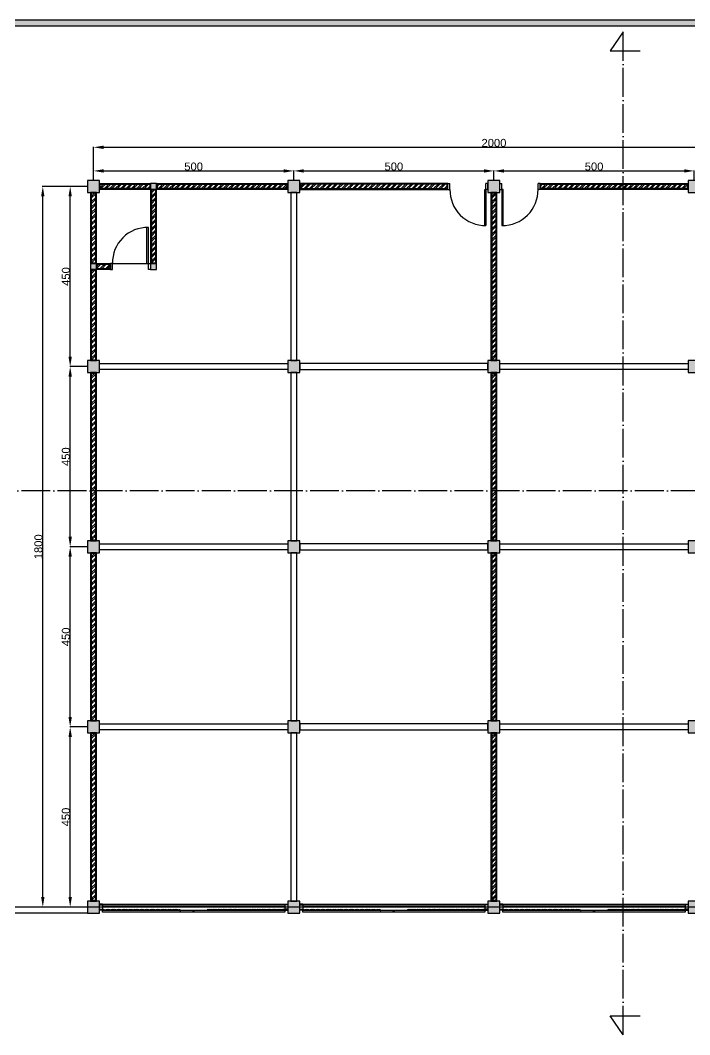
# Model space of a CAD drawing. Header units: centimetres. Extents: x 134057 to 145613, y 5028 to 39996.
# Drawn here: x 142387 to 144059, y 36708 to 39242 of the extents above; entities that cross this region are included whole.
import ezdxf

# ---------------------------------------------------------------- set-up
doc = ezdxf.new("R2010")
doc.units = ezdxf.units.CM
doc.header["$PDMODE"] = 2
doc.linetypes.add('ACAD_ISO04W100', pattern=[30, 24, -3, 0, -3])
for name, color, linetype in [('dinding', 151, 'Continuous'), ('kolom', 141, 'Continuous'), ('kuzen', 191, 'Continuous')]:
    doc.layers.add(name, color=color, linetype=linetype)
doc.layers.add('dinding dalam', color=101, linetype='Continuous', lineweight=25)
doc.layers.add('Pintu ruko', color=10, linetype='Continuous', lineweight=25)
doc.styles.get("Standard").update_dxf_attribs({"font": 'arial.ttf'})
doc.dimstyles.new('ISO-25', dxfattribs={"dimtxt": 2.5, "dimasz": 2.5, "dimexe": 1.25, "dimexo": 0.625, "dimtad": 1, "dimtxsty": 'Standard', "dimcen": 2.5, "dimadec": 0, "dimazin": 0, "dimtfac": 1, "dimtmove": 0, "dimatfit": 3, "dimfxl": 1, "dimarcsym": 0})

# ---------------------------------------------------------------- blocks, each defined once
blk = doc.blocks.new('*D3')
at = {"layer": 'Defpoints', "color": 0, "transparency": 16777216}
for p in [(143069.8, 38865.8), (142569.8, 38842), (143069.8, 38842)]:
    blk.add_point(p, dxfattribs=at)
at = {"layer": 'dinding', "color": 0, "lineweight": -2, "transparency": 16777216}
for p, q in [((142569.8, 38842.7), (142569.8, 38867)), ((142594.8, 38865.8), (143044.8, 38865.8)), ((143069.8, 38842.7), (143069.8, 38867))]:
    blk.add_line(p, q, dxfattribs=at)
at = {"layer": 'dinding', "color": 0, "transparency": 16777216}
for points in [[(142594.8, 38869.9), (142594.8, 38861.6), (142569.8, 38865.8)], [(143044.8, 38869.9), (143044.8, 38861.6), (143069.8, 38865.8)]]:
    blk.add_solid(points, dxfattribs=at)
at = {"layer": 'dinding', "color": 0, "transparency": 16777216, "insert": (142819.8, 38876.6), "char_height": 20, "attachment_point": 5}
blk.add_mtext('500', dxfattribs=at)
blk = doc.blocks.new('*D4')
at = {"layer": 'Defpoints', "color": 0, "transparency": 16777216}
for p in [(143569.8, 38865.8), (143069.8, 38842), (143569.8, 38842)]:
    blk.add_point(p, dxfattribs=at)
at = {"layer": 'dinding', "color": 0, "lineweight": -2, "transparency": 16777216}
for p, q in [((143069.8, 38842.7), (143069.8, 38867)), ((143094.8, 38865.8), (143544.8, 38865.8)), ((143569.8, 38842.7), (143569.8, 38867))]:
    blk.add_line(p, q, dxfattribs=at)
at = {"layer": 'dinding', "color": 0, "transparency": 16777216}
for points in [[(143094.8, 38869.9), (143094.8, 38861.6), (143069.8, 38865.8)], [(143544.8, 38869.9), (143544.8, 38861.6), (143569.8, 38865.8)]]:
    blk.add_solid(points, dxfattribs=at)
at = {"layer": 'dinding', "color": 0, "transparency": 16777216, "insert": (143319.8, 38876.6), "char_height": 20, "attachment_point": 5}
blk.add_mtext('500', dxfattribs=at)
blk = doc.blocks.new('*D5')
at = {"layer": 'Defpoints', "color": 0, "transparency": 16777216}
for p in [(144069.8, 38865.8), (143569.8, 38842), (144069.8, 38842)]:
    blk.add_point(p, dxfattribs=at)
at = {"layer": 'dinding', "color": 0, "lineweight": -2, "transparency": 16777216}
for p, q in [((143569.8, 38842.7), (143569.8, 38867)), ((143594.8, 38865.8), (144044.8, 38865.8)), ((144069.8, 38842.7), (144069.8, 38867))]:
    blk.add_line(p, q, dxfattribs=at)
at = {"layer": 'dinding', "color": 0, "transparency": 16777216}
for points in [[(143594.8, 38869.9), (143594.8, 38861.6), (143569.8, 38865.8)], [(144044.8, 38869.9), (144044.8, 38861.6), (144069.8, 38865.8)]]:
    blk.add_solid(points, dxfattribs=at)
at = {"layer": 'dinding', "color": 0, "transparency": 16777216, "insert": (143819.8, 38876.6), "char_height": 20, "attachment_point": 5}
blk.add_mtext('500', dxfattribs=at)
blk = doc.blocks.new('*D7')
at = {"layer": 'Defpoints', "color": 0, "transparency": 16777216}
for p in [(144569.8, 38924.8), (142569.8, 38842), (144569.8, 38842)]:
    blk.add_point(p, dxfattribs=at)
at = {"layer": 'dinding', "color": 0, "lineweight": -2, "transparency": 16777216}
for p, q in [((142569.8, 38842.7), (142569.8, 38926.1)), ((142594.8, 38924.8), (144544.8, 38924.8)), ((144569.8, 38842.7), (144569.8, 38926.1))]:
    blk.add_line(p, q, dxfattribs=at)
at = {"layer": 'dinding', "color": 0, "transparency": 16777216}
for points in [[(142594.8, 38929), (142594.8, 38920.6), (142569.8, 38924.8)], [(144544.8, 38929), (144544.8, 38920.6), (144569.8, 38924.8)]]:
    blk.add_solid(points, dxfattribs=at)
at = {"layer": 'dinding', "color": 0, "transparency": 16777216, "insert": (143569.8, 38935.6), "char_height": 20, "attachment_point": 5}
blk.add_mtext('2000', dxfattribs=at)
blk = doc.blocks.new('*D8')
at = {"layer": 'Defpoints', "color": 0, "transparency": 16777216}
for p in [(142511.6, 38827), (142554.8, 38827), (142554.8, 38377)]:
    blk.add_point(p, dxfattribs=at)
at = {"layer": 'dinding', "color": 0, "lineweight": -2, "transparency": 16777216}
for p, q in [((142554.2, 38827), (142510.4, 38827)), ((142511.6, 38402), (142511.6, 38802)), ((142554.2, 38377), (142510.4, 38377))]:
    blk.add_line(p, q, dxfattribs=at)
at = {"layer": 'dinding', "color": 0, "transparency": 16777216}
for points in [[(142507.4, 38802), (142515.8, 38802), (142511.6, 38827)], [(142507.4, 38402), (142515.8, 38402), (142511.6, 38377)]]:
    blk.add_solid(points, dxfattribs=at)
at = {"layer": 'dinding', "color": 0, "transparency": 16777216, "insert": (142500.8, 38602), "char_height": 20, "attachment_point": 5, "rotation": 90}
blk.add_mtext('450', dxfattribs=at)
blk = doc.blocks.new('*D9')
at = {"layer": 'Defpoints', "color": 0, "transparency": 16777216}
for p in [(142511.6, 38377), (142554.8, 38377), (142554.8, 37927)]:
    blk.add_point(p, dxfattribs=at)
at = {"layer": 'dinding', "color": 0, "lineweight": -2, "transparency": 16777216}
for p, q in [((142554.2, 38377), (142510.4, 38377)), ((142511.6, 37952), (142511.6, 38352)), ((142554.2, 37927), (142510.4, 37927))]:
    blk.add_line(p, q, dxfattribs=at)
at = {"layer": 'dinding', "color": 0, "transparency": 16777216}
for points in [[(142507.4, 38352), (142515.8, 38352), (142511.6, 38377)], [(142507.4, 37952), (142515.8, 37952), (142511.6, 37927)]]:
    blk.add_solid(points, dxfattribs=at)
at = {"layer": 'dinding', "color": 0, "transparency": 16777216, "insert": (142500.8, 38152), "char_height": 20, "attachment_point": 5, "rotation": 90}
blk.add_mtext('450', dxfattribs=at)
blk = doc.blocks.new('*D10')
at = {"layer": 'Defpoints', "color": 0, "transparency": 16777216}
for p in [(142511.6, 37927), (142554.8, 37927), (142554.8, 37477)]:
    blk.add_point(p, dxfattribs=at)
at = {"layer": 'dinding', "color": 0, "lineweight": -2, "transparency": 16777216}
for p, q in [((142554.2, 37927), (142510.4, 37927)), ((142511.6, 37502), (142511.6, 37902)), ((142554.2, 37477), (142510.4, 37477))]:
    blk.add_line(p, q, dxfattribs=at)
at = {"layer": 'dinding', "color": 0, "transparency": 16777216}
for points in [[(142507.4, 37902), (142515.8, 37902), (142511.6, 37927)], [(142507.4, 37502), (142515.8, 37502), (142511.6, 37477)]]:
    blk.add_solid(points, dxfattribs=at)
at = {"layer": 'dinding', "color": 0, "transparency": 16777216, "insert": (142500.8, 37702), "char_height": 20, "attachment_point": 5, "rotation": 90}
blk.add_mtext('450', dxfattribs=at)
blk = doc.blocks.new('*D11')
at = {"layer": 'Defpoints', "color": 0, "transparency": 16777216}
for p in [(142511.6, 37477), (142554.8, 37477), (142554.8, 37027)]:
    blk.add_point(p, dxfattribs=at)
at = {"layer": 'dinding', "color": 0, "lineweight": -2, "transparency": 16777216}
for p, q in [((142554.2, 37477), (142510.4, 37477)), ((142511.6, 37052), (142511.6, 37452)), ((142554.2, 37027), (142510.4, 37027))]:
    blk.add_line(p, q, dxfattribs=at)
at = {"layer": 'dinding', "color": 0, "transparency": 16777216}
for points in [[(142507.4, 37452), (142515.8, 37452), (142511.6, 37477)], [(142507.4, 37052), (142515.8, 37052), (142511.6, 37027)]]:
    blk.add_solid(points, dxfattribs=at)
at = {"layer": 'dinding', "color": 0, "transparency": 16777216, "insert": (142500.8, 37252), "char_height": 20, "attachment_point": 5, "rotation": 90}
blk.add_mtext('450', dxfattribs=at)
blk = doc.blocks.new('*D12')
at = {"layer": 'Defpoints', "color": 0, "transparency": 16777216}
for p in [(142443.2, 38827), (142554.8, 38827), (142554.8, 37027)]:
    blk.add_point(p, dxfattribs=at)
at = {"layer": 'dinding', "color": 0, "lineweight": -2, "transparency": 16777216}
for p, q in [((142554.2, 38827), (142442, 38827)), ((142443.2, 37052), (142443.2, 38802)), ((142554.2, 37027), (142442, 37027))]:
    blk.add_line(p, q, dxfattribs=at)
at = {"layer": 'dinding', "color": 0, "transparency": 16777216}
for points in [[(142439, 38802), (142447.4, 38802), (142443.2, 38827)], [(142439, 37052), (142447.4, 37052), (142443.2, 37027)]]:
    blk.add_solid(points, dxfattribs=at)
at = {"layer": 'dinding', "color": 0, "transparency": 16777216, "insert": (142432.4, 37927), "char_height": 20, "attachment_point": 5, "rotation": 90}
blk.add_mtext('1800', dxfattribs=at)

msp = doc.modelspace()

# ---------------------------------------------------------------- hatches: boundary and pattern name
at = {"layer": 'dinding', "true_color": 0x636466}
h = msp.add_hatch(dxfattribs=at)
h.set_pattern_fill('AR-CONC', color=251, scale=0.087)
h.paths.add_polyline_path([(145613.301, 39242.027), (139857.133, 39242.027), (139887.695, 39227.027), (145598.301, 39227.027), (145598.301, 37027.027), (144584.82, 37027.027), (144584.82, 37012.027), (145613.301, 37012.027)])
h = msp.add_hatch(color=251, dxfattribs=at)
h.dxf.hatch_style = 1
h.paths.add_polyline_path([(142584.82, 38842.027), (142554.82, 38842.027), (142554.82, 38812.027), (142584.82, 38812.027)])
h.paths.add_polyline_path([(142727.32, 38834.527), (142712.32, 38834.527), (142712.32, 38819.527), (142727.32, 38819.527)])
h.paths.add_polyline_path([(142577.32, 38634.527), (142562.32, 38634.527), (142562.32, 38619.527), (142577.32, 38619.527)])
h.paths.add_polyline_path([(142727.32, 38634.527), (142712.32, 38634.527), (142712.32, 38619.527), (142727.32, 38619.527)])
h.paths.add_polyline_path([(143084.82, 38842.027), (143054.82, 38842.027), (143054.82, 38812.027), (143084.82, 38812.027)])
h.paths.add_polyline_path([(143584.82, 38842.027), (143554.82, 38842.027), (143554.82, 38812.027), (143584.82, 38812.027)])
h.paths.add_polyline_path([(144084.82, 38842.027), (144054.82, 38842.027), (144054.82, 38812.027), (144084.82, 38812.027)])
h.paths.add_polyline_path([(144427.32, 38834.527), (144412.32, 38834.527), (144412.32, 38819.527), (144427.32, 38819.527)])
h.paths.add_polyline_path([(144584.82, 38842.027), (144554.82, 38842.027), (144554.82, 38812.027), (144584.82, 38812.027)])
h.paths.add_polyline_path([(144427.32, 38634.527), (144412.32, 38634.527), (144412.32, 38619.527), (144427.32, 38619.527)])
h.paths.add_polyline_path([(144577.32, 38634.527), (144562.32, 38634.527), (144562.32, 38619.527), (144577.32, 38619.527)])
h.paths.add_polyline_path([(144584.82, 38392.027), (144554.82, 38392.027), (144554.82, 38362.027), (144584.82, 38362.027)])
h.paths.add_polyline_path([(144084.82, 38392.027), (144054.82, 38392.027), (144054.82, 38362.027), (144084.82, 38362.027)])
h.paths.add_polyline_path([(143584.82, 38392.027), (143554.82, 38392.027), (143554.82, 38362.027), (143584.82, 38362.027)])
h.paths.add_polyline_path([(143084.82, 38392.027), (143054.82, 38392.027), (143054.82, 38362.027), (143084.82, 38362.027)])
h.paths.add_polyline_path([(142584.82, 38392.027), (142554.82, 38392.027), (142554.82, 38362.027), (142584.82, 38362.027)])
h.paths.add_polyline_path([(142584.82, 37942.027), (142554.82, 37942.027), (142554.82, 37912.027), (142584.82, 37912.027)])
h.paths.add_polyline_path([(143084.82, 37942.027), (143054.82, 37942.027), (143054.82, 37912.027), (143084.82, 37912.027)])
h.paths.add_polyline_path([(143584.82, 37942.027), (143554.82, 37942.027), (143554.82, 37912.027), (143584.82, 37912.027)])
h.paths.add_polyline_path([(144084.82, 37942.027), (144054.82, 37942.027), (144054.82, 37912.027), (144084.82, 37912.027)])
h.paths.add_polyline_path([(144584.82, 37942.027), (144554.82, 37942.027), (144554.82, 37912.027), (144584.82, 37912.027)])
h.paths.add_polyline_path([(144584.82, 37492.027), (144554.82, 37492.027), (144554.82, 37462.027), (144584.82, 37462.027)])
h.paths.add_polyline_path([(144084.82, 37492.027), (144054.82, 37492.027), (144054.82, 37462.027), (144084.82, 37462.027)])
h.paths.add_polyline_path([(143584.82, 37492.027), (143554.82, 37492.027), (143554.82, 37462.027), (143584.82, 37462.027)])
h.paths.add_polyline_path([(143084.82, 37492.027), (143054.82, 37492.027), (143054.82, 37462.027), (143084.82, 37462.027)])
h.paths.add_polyline_path([(142584.82, 37492.027), (142554.82, 37492.027), (142554.82, 37462.027), (142584.82, 37462.027)])
h.paths.add_polyline_path([(142584.82, 37027.027), (142554.82, 37027.027), (142554.82, 37012.027), (142584.82, 37012.027)])
h.paths.add_polyline_path([(142584.82, 37042.027), (142554.82, 37042.027), (142554.82, 37027.027), (142584.82, 37027.027)])
h.paths.add_polyline_path([(143084.82, 37027.027), (143054.82, 37027.027), (143054.82, 37012.027), (143084.82, 37012.027)])
h.paths.add_polyline_path([(143084.82, 37042.027), (143054.82, 37042.027), (143054.82, 37027.027), (143084.82, 37027.027)])
h.paths.add_polyline_path([(143584.82, 37027.027), (143554.82, 37027.027), (143554.82, 37012.027), (143584.82, 37012.027)])
h.paths.add_polyline_path([(143584.82, 37042.027), (143554.82, 37042.027), (143554.82, 37027.027), (143584.82, 37027.027)])
h.paths.add_polyline_path([(144084.82, 37027.027), (144054.82, 37027.027), (144054.82, 37012.027), (144084.82, 37012.027)])
h.paths.add_polyline_path([(144084.82, 37042.027), (144054.82, 37042.027), (144054.82, 37027.027), (144084.82, 37027.027)])
h.paths.add_polyline_path([(144584.82, 37027.027), (144554.82, 37027.027), (144554.82, 37012.027), (144584.82, 37012.027)])
h.paths.add_polyline_path([(144584.82, 37042.027), (144554.82, 37042.027), (144554.82, 37027.027), (144584.82, 37027.027)])
h = msp.add_hatch(dxfattribs=at)
h.set_pattern_fill('ANSI32', color=251)
h.paths.add_polyline_path([(142710.32, 38827.027), (142586.82, 38827.027), (142586.82, 38821.527), (142710.32, 38821.527)])
h.paths.add_polyline_path([(142710.32, 38832.527), (142586.82, 38832.527), (142586.82, 38827.027), (142710.32, 38827.027)])
h = msp.add_hatch(dxfattribs=at)
h.set_pattern_fill('ANSI32', color=251)
h.set_pattern_definition([(45, (150, 0), (-6.7351921, 6.7351921), []), (45, (154.49, 0), (-6.7351921, 6.7351921), [])])
h.paths.add_polyline_path([(142725.32, 38817.527), (142719.82, 38817.527), (142719.82, 38636.527), (142725.32, 38636.527)])
h.paths.add_polyline_path([(142719.82, 38817.527), (142714.32, 38817.527), (142714.32, 38636.527), (142719.82, 38636.527)])
h = msp.add_hatch(dxfattribs=at)
h.set_pattern_fill('ANSI32', color=251)
h.paths.add_polyline_path([(143052.82, 38832.527), (142729.32, 38832.527), (142729.32, 38821.527), (143052.82, 38821.527)])
h.paths.add_polyline_path([(143452.82, 38832.527), (143086.82, 38832.527), (143086.82, 38821.527), (143452.82, 38821.527)])
h.paths.add_polyline_path([(144052.82, 38832.527), (143686.82, 38832.527), (143686.82, 38821.527), (144052.82, 38821.527)])
h.paths.add_polyline_path([(144410.32, 38832.527), (144086.82, 38832.527), (144086.82, 38821.527), (144410.32, 38821.527)])
h = msp.add_hatch(dxfattribs=at)
h.set_pattern_fill('ANSI32', color=251)
h.paths.add_polyline_path([(142575.32, 38810.027), (142569.82, 38810.027), (142569.82, 38636.527), (142575.32, 38636.527)])
h.paths.add_polyline_path([(142569.82, 38810.027), (142564.32, 38810.027), (142564.32, 38636.527), (142569.82, 38636.527)])
h = msp.add_hatch(dxfattribs=at)
h.set_pattern_fill('ANSI32', color=251)
h.set_pattern_definition([(45, (1000, -7e-12), (-6.7351921, 6.7351921), []), (45, (1004.49, -7e-12), (-6.7351921, 6.7351921), [])])
h.paths.add_polyline_path([(143575.32, 38810.027), (143564.32, 38810.027), (143564.32, 38394.027), (143575.32, 38394.027)])
h = msp.add_hatch(dxfattribs=at)
h.set_pattern_fill('ANSI32', color=251)
h.paths.add_polyline_path([(142575.32, 38617.527), (142564.32, 38617.527), (142564.32, 38394.027), (142575.32, 38394.027)])
h = msp.add_hatch(dxfattribs=at)
h.set_pattern_fill('ANSI32', color=251)
h.paths.add_polyline_path([(142610.32, 38627.027), (142579.32, 38627.027), (142579.32, 38621.527), (142610.32, 38621.527)])
h.paths.add_polyline_path([(142610.32, 38632.527), (142579.32, 38632.527), (142579.32, 38627.027), (142610.32, 38627.027)])
h = msp.add_hatch(dxfattribs=at)
h.set_pattern_fill('ANSI32', color=251)
h.set_pattern_definition([(45, (0, -450), (-6.7351921, 6.7351921), []), (45, (4.49, -450), (-6.7351921, 6.7351921), [])])
h.paths.add_polyline_path([(142575.32, 38360.027), (142564.32, 38360.027), (142564.32, 37944.027), (142575.32, 37944.027)])
h = msp.add_hatch(dxfattribs=at)
h.set_pattern_fill('ANSI32', color=251)
h.set_pattern_definition([(45, (1000, -450), (-6.7351921, 6.7351921), []), (45, (1004.49, -450), (-6.7351921, 6.7351921), [])])
h.paths.add_polyline_path([(143575.32, 38360.027), (143564.32, 38360.027), (143564.32, 37944.027), (143575.32, 37944.027)])
h = msp.add_hatch(dxfattribs=at)
h.set_pattern_fill('ANSI32', color=251)
h.set_pattern_definition([(45, (0, -900), (-6.7351921, 6.7351921), []), (45, (4.49, -900), (-6.7351921, 6.7351921), [])])
h.paths.add_polyline_path([(142575.32, 37910.027), (142564.32, 37910.027), (142564.32, 37494.027), (142575.32, 37494.027)])
h = msp.add_hatch(dxfattribs=at)
h.set_pattern_fill('ANSI32', color=251)
h.set_pattern_definition([(45, (1000, -900), (-6.7351921, 6.7351921), []), (45, (1004.49, -900), (-6.7351921, 6.7351921), [])])
h.paths.add_polyline_path([(143575.32, 37910.027), (143564.32, 37910.027), (143564.32, 37494.027), (143575.32, 37494.027)])
h = msp.add_hatch(dxfattribs=at)
h.set_pattern_fill('ANSI32', color=251)
h.set_pattern_definition([(45, (0, -1350), (-6.7351921, 6.7351921), []), (45, (4.49, -1350), (-6.7351921, 6.7351921), [])])
h.paths.add_polyline_path([(142575.32, 37460.027), (142564.32, 37460.027), (142564.32, 37044.027), (142575.32, 37044.027)])
h = msp.add_hatch(dxfattribs=at)
h.set_pattern_fill('ANSI32', color=251)
h.set_pattern_definition([(45, (1000, -1350), (-6.7351921, 6.7351921), []), (45, (1004.49, -1350), (-6.7351921, 6.7351921), [])])
h.paths.add_polyline_path([(143575.32, 37460.027), (143564.32, 37460.027), (143564.32, 37044.027), (143575.32, 37044.027)])

# ---------------------------------------------------------------- linework, layer by layer
for p, q in [((145613.301, 39242.027), (139857.133, 39242.027)), ((145598.301, 39227.027), (139887.695, 39227.027)), ((145598.301, 37027.027), (141588.938, 37027.027)), ((142554.82, 37012.027), (141581.576, 37012.027))]:
    msp.add_line(p, q)
at = {"linetype": 'ACAD_ISO04W100', "ltscale": 3}
for p, q in [((143892.559, 36708.271), (143892.559, 39212.799)), ((144984.708, 38066.445), (142149.195, 38066.445))]:
    msp.add_line(p, q, dxfattribs=at)
at = {"layer": 'dinding'}
for p, q in [((142554.82, 37042.027), (142554.82, 37027.027)), ((143054.82, 37027.027), (142584.82, 37027.027)), ((143554.82, 37027.027), (143084.82, 37027.027)), ((144054.82, 37027.027), (143584.82, 37027.027))]:
    msp.add_line(p, q, dxfattribs=at)
at = {"layer": 'dinding', "ltscale": 2000}
for p, q in [((142592.32, 37034.527), (142584.82, 37034.527)), ((142592.32, 37019.527), (142584.82, 37019.527)), ((142592.32, 37034.527), (142592.32, 37019.527)), ((142592.32, 37034.527), (142592.32, 37019.527)), ((142592.32, 37034.527), (142592.32, 37019.527)), ((143047.32, 37034.527), (143047.32, 37019.527)), ((143047.32, 37034.527), (143047.32, 37019.527)), ((143047.32, 37034.527), (143054.82, 37034.527)), ((143047.32, 37019.527), (143054.82, 37019.527)), ((143092.32, 37034.527), (143084.82, 37034.527)), ((143092.32, 37019.527), (143084.82, 37019.527)), ((143092.32, 37034.527), (143092.32, 37019.527)), ((143092.32, 37034.527), (143092.32, 37019.527)), ((143092.32, 37034.527), (143092.32, 37019.527)), ((143547.32, 37034.527), (143547.32, 37019.527)), ((143547.32, 37034.527), (143547.32, 37019.527)), ((143547.32, 37034.527), (143554.82, 37034.527)), ((143547.32, 37019.527), (143554.82, 37019.527)), ((143592.32, 37034.527), (143584.82, 37034.527)), ((143592.32, 37019.527), (143584.82, 37019.527)), ((143592.32, 37034.527), (143592.32, 37019.527)), ((143592.32, 37034.527), (143592.32, 37019.527)), ((143592.32, 37034.527), (143592.32, 37019.527)), ((144047.32, 37034.527), (144047.32, 37019.527)), ((144047.32, 37034.527), (144047.32, 37019.527)), ((144047.32, 37034.527), (144054.82, 37034.527)), ((144047.32, 37019.527), (144054.82, 37019.527))]:
    msp.add_line(p, q, dxfattribs=at)
at = {"layer": 'dinding'}
for points in [[(143892.559, 39212.799), (143859.762, 39165.457), (143935.014, 39165.457)], [(143892.559, 36708.271), (143859.762, 36755.614), (143935.014, 36755.614)]]:
    msp.add_lwpolyline(points, dxfattribs=at)
for points in [[(142584.82, 38834.527), (142712.32, 38834.527), (142712.32, 38819.527), (142584.82, 38819.527)], [(142586.82, 38832.527), (142710.32, 38832.527), (142710.32, 38821.527), (142586.82, 38821.527)], [(142712.32, 38819.527), (142727.32, 38819.527), (142727.32, 38834.527), (142712.32, 38834.527)], [(142727.32, 38634.527), (142727.32, 38819.527), (142712.32, 38819.527), (142712.32, 38634.527)], [(142725.32, 38636.527), (142725.32, 38817.527), (142714.32, 38817.527), (142714.32, 38636.527)], [(142727.32, 38834.527), (143054.82, 38834.527), (143054.82, 38819.527), (142727.32, 38819.527)], [(142729.32, 38832.527), (143052.82, 38832.527), (143052.82, 38821.527), (142729.32, 38821.527)], [(143454.82, 38834.527), (143084.82, 38834.527), (143084.82, 38819.527), (143454.82, 38819.527)], [(143452.82, 38832.527), (143086.82, 38832.527), (143086.82, 38821.527), (143452.82, 38821.527)], [(143684.82, 38834.527), (144054.82, 38834.527), (144054.82, 38819.527), (143684.82, 38819.527)], [(143686.82, 38832.527), (144052.82, 38832.527), (144052.82, 38821.527), (143686.82, 38821.527)], [(142577.32, 38634.527), (142577.32, 38812.027), (142562.32, 38812.027), (142562.32, 38634.527)], [(142575.32, 38636.527), (142575.32, 38810.027), (142564.32, 38810.027), (142564.32, 38636.527)], [(143077.32, 38392.027), (143077.32, 38812.027), (143062.32, 38812.027), (143062.32, 38392.027)], [(143577.32, 38392.027), (143577.32, 38812.027), (143562.32, 38812.027), (143562.32, 38392.027)], [(143575.32, 38394.027), (143575.32, 38810.027), (143564.32, 38810.027), (143564.32, 38394.027)], [(142562.32, 38619.527), (142577.32, 38619.527), (142577.32, 38634.527), (142562.32, 38634.527)], [(142577.32, 38392.027), (142577.32, 38619.527), (142562.32, 38619.527), (142562.32, 38392.027)], [(142575.32, 38394.027), (142575.32, 38617.527), (142564.32, 38617.527), (142564.32, 38394.027)], [(142577.32, 38634.527), (142612.32, 38634.527), (142612.32, 38619.527), (142577.32, 38619.527)], [(142579.32, 38632.527), (142610.32, 38632.527), (142610.32, 38621.527), (142579.32, 38621.527)], [(142712.32, 38619.527), (142727.32, 38619.527), (142727.32, 38634.527), (142712.32, 38634.527)], [(142577.32, 37942.027), (142577.32, 38362.027), (142562.32, 38362.027), (142562.32, 37942.027)], [(142584.82, 38384.527), (143054.82, 38384.527), (143054.82, 38369.527), (142584.82, 38369.527)], [(143077.32, 37942.027), (143077.32, 38362.027), (143062.32, 38362.027), (143062.32, 37942.027)], [(143554.82, 38384.527), (143084.82, 38384.527), (143084.82, 38369.527), (143554.82, 38369.527)], [(143577.32, 37942.027), (143577.32, 38362.027), (143562.32, 38362.027), (143562.32, 37942.027)], [(143584.82, 38384.527), (144054.82, 38384.527), (144054.82, 38369.527), (143584.82, 38369.527)], [(142575.32, 37944.027), (142575.32, 38360.027), (142564.32, 38360.027), (142564.32, 37944.027)], [(143575.32, 37944.027), (143575.32, 38360.027), (143564.32, 38360.027), (143564.32, 37944.027)], [(142584.82, 37934.527), (143054.82, 37934.527), (143054.82, 37919.527), (142584.82, 37919.527)], [(143554.82, 37934.527), (143084.82, 37934.527), (143084.82, 37919.527), (143554.82, 37919.527)], [(143584.82, 37934.527), (144054.82, 37934.527), (144054.82, 37919.527), (143584.82, 37919.527)], [(142577.32, 37492.027), (142577.32, 37912.027), (142562.32, 37912.027), (142562.32, 37492.027)], [(142575.32, 37494.027), (142575.32, 37910.027), (142564.32, 37910.027), (142564.32, 37494.027)], [(143077.32, 37492.027), (143077.32, 37912.027), (143062.32, 37912.027), (143062.32, 37492.027)], [(143577.32, 37492.027), (143577.32, 37912.027), (143562.32, 37912.027), (143562.32, 37492.027)], [(143575.32, 37494.027), (143575.32, 37910.027), (143564.32, 37910.027), (143564.32, 37494.027)], [(142584.82, 37484.527), (143054.82, 37484.527), (143054.82, 37469.527), (142584.82, 37469.527)], [(143554.82, 37484.527), (143084.82, 37484.527), (143084.82, 37469.527), (143554.82, 37469.527)], [(143584.82, 37484.527), (144054.82, 37484.527), (144054.82, 37469.527), (143584.82, 37469.527)], [(142577.32, 37042.027), (142577.32, 37462.027), (142562.32, 37462.027), (142562.32, 37042.027)], [(142575.32, 37044.027), (142575.32, 37460.027), (142564.32, 37460.027), (142564.32, 37044.027)], [(143077.32, 37042.027), (143077.32, 37462.027), (143062.32, 37462.027), (143062.32, 37042.027)], [(143577.32, 37042.027), (143577.32, 37462.027), (143562.32, 37462.027), (143562.32, 37042.027)], [(143575.32, 37044.027), (143575.32, 37460.027), (143564.32, 37460.027), (143564.32, 37044.027)]]:
    msp.add_lwpolyline(points, close=True, dxfattribs=at)
at = {"layer": 'dinding dalam', "ltscale": 2000}
for p, q in [((142584.82, 37032.527), (142592.32, 37032.527)), ((142584.82, 37021.527), (142592.32, 37021.527)), ((143054.82, 37032.527), (143047.32, 37032.527)), ((143054.82, 37021.527), (143047.32, 37021.527)), ((143084.82, 37032.527), (143092.32, 37032.527)), ((143084.82, 37021.527), (143092.32, 37021.527)), ((143554.82, 37032.527), (143547.32, 37032.527)), ((143554.82, 37021.527), (143547.32, 37021.527)), ((143584.82, 37032.527), (143592.32, 37032.527)), ((143584.82, 37021.527), (143592.32, 37021.527)), ((144054.82, 37032.527), (144047.32, 37032.527)), ((144054.82, 37021.527), (144047.32, 37021.527))]:
    msp.add_line(p, q, dxfattribs=at)
at = {"layer": 'kolom'}
for points in [[(142554.82, 38812.027), (142584.82, 38812.027), (142584.82, 38842.027), (142554.82, 38842.027)], [(143054.82, 38812.027), (143084.82, 38812.027), (143084.82, 38842.027), (143054.82, 38842.027)], [(143554.82, 38812.027), (143584.82, 38812.027), (143584.82, 38842.027), (143554.82, 38842.027)], [(144054.82, 38812.027), (144084.82, 38812.027), (144084.82, 38842.027), (144054.82, 38842.027)], [(142554.82, 38362.027), (142584.82, 38362.027), (142584.82, 38392.027), (142554.82, 38392.027)], [(143054.82, 38362.027), (143084.82, 38362.027), (143084.82, 38392.027), (143054.82, 38392.027)], [(143554.82, 38362.027), (143584.82, 38362.027), (143584.82, 38392.027), (143554.82, 38392.027)], [(144054.82, 38362.027), (144084.82, 38362.027), (144084.82, 38392.027), (144054.82, 38392.027)], [(142554.82, 37912.027), (142584.82, 37912.027), (142584.82, 37942.027), (142554.82, 37942.027)], [(143054.82, 37912.027), (143084.82, 37912.027), (143084.82, 37942.027), (143054.82, 37942.027)], [(143554.82, 37912.027), (143584.82, 37912.027), (143584.82, 37942.027), (143554.82, 37942.027)], [(144054.82, 37912.027), (144084.82, 37912.027), (144084.82, 37942.027), (144054.82, 37942.027)], [(142554.82, 37462.027), (142584.82, 37462.027), (142584.82, 37492.027), (142554.82, 37492.027)], [(143054.82, 37462.027), (143084.82, 37462.027), (143084.82, 37492.027), (143054.82, 37492.027)], [(143554.82, 37462.027), (143584.82, 37462.027), (143584.82, 37492.027), (143554.82, 37492.027)], [(144054.82, 37462.027), (144084.82, 37462.027), (144084.82, 37492.027), (144054.82, 37492.027)], [(143054.82, 37012.027), (143084.82, 37012.027), (143084.82, 37042.027), (143054.82, 37042.027)], [(143554.82, 37012.027), (143584.82, 37012.027), (143584.82, 37042.027), (143554.82, 37042.027)], [(144054.82, 37012.027), (144084.82, 37012.027), (144084.82, 37042.027), (144054.82, 37042.027)]]:
    msp.add_lwpolyline(points, close=True, dxfattribs=at)
msp.add_lwpolyline([(142554.82, 37042.027), (142554.82, 37012.027), (142584.82, 37012.027), (142584.82, 37042.027), (142554.82, 37042.027)], dxfattribs=at)
at = {"layer": 'kuzen', "ltscale": 2000}
for p, q in [((143454.82, 38819.527), (143454.82, 38834.527)), ((143454.82, 38834.527), (143459.82, 38834.527)), ((143454.82, 38819.527), (143459.82, 38819.527)), ((143459.82, 38819.527), (143459.82, 38834.527)), ((143546.82, 38819.527), (143549.82, 38819.527)), ((143549.82, 38819.527), (143549.82, 38834.527)), ((143554.82, 38834.527), (143549.82, 38834.527)), ((143554.82, 38819.527), (143549.82, 38819.527)), ((143554.82, 38819.527), (143554.82, 38834.527)), ((143584.82, 38819.527), (143584.82, 38834.527)), ((143584.82, 38834.527), (143589.82, 38834.527)), ((143584.82, 38819.527), (143589.82, 38819.527)), ((143589.82, 38819.527), (143589.82, 38834.527)), ((143592.82, 38819.527), (143589.82, 38819.527)), ((143679.82, 38819.527), (143679.82, 38834.527)), ((143684.82, 38834.527), (143679.82, 38834.527)), ((143684.82, 38819.527), (143679.82, 38819.527)), ((143684.82, 38819.527), (143684.82, 38834.527)), ((142707.32, 38724.527), (142702.32, 38724.527)), ((142702.32, 38724.527), (142702.32, 38634.527)), ((142707.32, 38634.527), (142707.32, 38724.527)), ((142617.32, 38634.527), (142612.32, 38634.527)), ((142612.32, 38634.527), (142612.32, 38619.527)), ((142612.32, 38619.527), (142617.32, 38619.527)), ((142617.32, 38619.527), (142617.32, 38634.527)), ((142617.32, 38634.527), (142704.82, 38634.527)), ((142702.32, 38634.527), (142707.32, 38634.527)), ((142707.32, 38619.527), (142707.32, 38634.527)), ((142707.32, 38634.527), (142712.32, 38634.527)), ((142712.32, 38619.527), (142707.32, 38619.527)), ((142712.32, 38634.527), (142712.32, 38619.527))]:
    msp.add_line(p, q, dxfattribs=at)
at = {"layer": 'kuzen'}
for p, q in [((143546.82, 38729.527), (143546.82, 38819.527)), ((143549.82, 38819.527), (143549.82, 38729.527)), ((143589.82, 38819.527), (143589.82, 38729.527)), ((143592.82, 38729.527), (143592.82, 38819.527)), ((143549.82, 38729.527), (143546.82, 38729.527)), ((143589.82, 38729.527), (143592.82, 38729.527))]:
    msp.add_line(p, q, dxfattribs=at)
for centre, start, end in [((143548.32, 38818.027), 179.028978, 270.971022), ((143591.32, 38818.027), 269.028978, 0.971022)]:
    msp.add_arc(centre, 88.513, start, end, dxfattribs=at)
at = {"layer": 'kuzen', "ltscale": 2000}
msp.add_arc((142704.82, 38637.027), 87.536, 88.363423, 181.636577, dxfattribs=at)
at = {"layer": 'Pintu ruko', "ltscale": 2000}
for p, q in [((142592.32, 37034.527), (143047.32, 37034.527)), ((143047.32, 37029.527), (142592.32, 37029.527)), ((142592.32, 37019.527), (142592.32, 37021.527)), ((142592.32, 37014.527), (142592.32, 37019.527)), ((142592.32, 37019.527), (143047.32, 37019.527)), ((142818.32, 37014.527), (142818.32, 37019.527)), ((142821.32, 37014.527), (142821.32, 37019.527)), ((143047.32, 37019.527), (143047.32, 37014.527)), ((143092.32, 37034.527), (143547.32, 37034.527)), ((143547.32, 37029.527), (143092.32, 37029.527)), ((143092.32, 37019.527), (143092.32, 37021.527)), ((143092.32, 37014.527), (143092.32, 37019.527)), ((143092.32, 37019.527), (143547.32, 37019.527)), ((143318.32, 37014.527), (143318.32, 37019.527)), ((143321.32, 37014.527), (143321.32, 37019.527)), ((143547.32, 37019.527), (143547.32, 37014.527)), ((143592.32, 37034.527), (144047.32, 37034.527)), ((144047.32, 37029.527), (143592.32, 37029.527)), ((143592.32, 37019.527), (143592.32, 37021.527)), ((143592.32, 37014.527), (143592.32, 37019.527)), ((143592.32, 37019.527), (144047.32, 37019.527)), ((143818.32, 37014.527), (143818.32, 37019.527)), ((143821.32, 37014.527), (143821.32, 37019.527)), ((144047.32, 37019.527), (144047.32, 37014.527)), ((143047.32, 37014.527), (142592.32, 37014.527)), ((143547.32, 37014.527), (143092.32, 37014.527)), ((144047.32, 37014.527), (143592.32, 37014.527))]:
    msp.add_line(p, q, dxfattribs=at)
for points in [[(142592.32, 37020.962), (142595.998, 37020.962), (142597.162, 37018.355), (142599.276, 37021.527), (142600.303, 37018.355), (142602.417, 37021.527), (142603.444, 37018.355), (142605.559, 37021.527), (142606.586, 37018.355), (142608.7, 37021.527), (142609.727, 37018.355), (142611.841, 37021.527), (142612.868, 37018.355), (142614.983, 37021.527), (142616.01, 37018.355), (142618.124, 37021.527), (142619.151, 37018.355), (142621.266, 37021.527), (142622.292, 37018.355), (142624.407, 37021.527), (142625.434, 37018.355), (142627.548, 37021.527), (142628.575, 37018.355), (142630.69, 37021.527), (142631.716, 37018.355), (142633.831, 37021.527), (142634.858, 37018.355), (142636.972, 37021.527), (142637.999, 37018.355), (142640.114, 37021.527), (142641.141, 37018.355), (142643.255, 37021.527), (142644.282, 37018.355), (142646.396, 37021.527), (142647.423, 37018.355), (142649.538, 37021.527), (142650.565, 37018.355), (142652.679, 37021.527), (142653.706, 37018.355), (142655.82, 37021.527), (142656.847, 37018.355), (142658.962, 37021.527), (142659.989, 37018.355), (142662.103, 37021.527), (142663.13, 37018.355), (142665.245, 37021.527), (142666.271, 37018.355), (142668.386, 37021.527), (142669.413, 37018.355), (142671.527, 37021.527), (142672.554, 37018.355), (142674.669, 37021.527), (142675.695, 37018.355), (142677.81, 37021.527), (142678.837, 37018.355), (142680.951, 37021.527), (142681.978, 37018.355), (142684.093, 37021.527), (142685.12, 37018.355), (142687.234, 37021.527), (142688.261, 37018.355), (142690.375, 37021.527), (142691.402, 37018.355), (142693.517, 37021.527), (142694.544, 37018.355), (142696.658, 37021.527), (142697.685, 37018.355), (142699.799, 37021.527), (142700.826, 37018.355), (142702.941, 37021.527), (142703.968, 37018.355), (142706.082, 37021.527), (142707.109, 37018.355), (142709.223, 37021.527), (142710.25, 37018.355), (142712.365, 37021.527), (142713.392, 37018.355), (142715.506, 37021.527), (142716.533, 37018.355), (142718.648, 37021.527), (142719.674, 37018.355), (142721.789, 37021.527), (142722.816, 37018.355), (142724.93, 37021.527), (142725.957, 37018.355), (142728.072, 37021.527), (142729.099, 37018.355), (142731.213, 37021.527), (142732.24, 37018.355), (142734.354, 37021.527), (142735.381, 37018.355), (142737.496, 37021.527), (142738.523, 37018.355), (142740.637, 37021.527), (142741.664, 37018.355), (142743.778, 37021.527), (142744.805, 37018.355), (142746.92, 37021.527), (142747.947, 37018.355), (142750.061, 37021.527), (142751.088, 37018.355), (142753.202, 37021.527), (142754.229, 37018.355), (142756.344, 37021.527), (142757.371, 37018.355), (142759.485, 37021.527), (142760.512, 37018.355), (142762.627, 37021.527), (142763.653, 37018.355), (142765.768, 37021.527), (142766.795, 37018.355), (142768.909, 37021.527), (142769.936, 37018.355), (142772.051, 37021.527), (142773.077, 37018.355), (142775.192, 37021.527), (142776.219, 37018.355), (142778.333, 37021.527), (142779.36, 37018.355), (142781.475, 37021.527), (142782.502, 37018.355), (142784.616, 37021.527), (142785.779, 37018.92), (142787.674, 37018.92)], [(143047.32, 37020.962), (143043.642, 37020.962), (143042.478, 37018.355), (143040.364, 37021.527), (143039.337, 37018.355), (143037.222, 37021.527), (143036.196, 37018.355), (143034.081, 37021.527), (143033.054, 37018.355), (143030.94, 37021.527), (143029.913, 37018.355), (143027.798, 37021.527), (143026.771, 37018.355), (143024.657, 37021.527), (143023.63, 37018.355), (143021.516, 37021.527), (143020.489, 37018.355), (143018.374, 37021.527), (143017.347, 37018.355), (143015.233, 37021.527), (143014.206, 37018.355), (143012.092, 37021.527), (143011.065, 37018.355), (143008.95, 37021.527), (143007.923, 37018.355), (143005.809, 37021.527), (143004.782, 37018.355), (143002.668, 37021.527), (143001.641, 37018.355), (142999.526, 37021.527), (142998.499, 37018.355), (142996.385, 37021.527), (142995.358, 37018.355), (142993.243, 37021.527), (142992.217, 37018.355), (142990.102, 37021.527), (142989.075, 37018.355), (142986.961, 37021.527), (142985.934, 37018.355), (142983.819, 37021.527), (142982.793, 37018.355), (142980.678, 37021.527), (142979.651, 37018.355), (142977.537, 37021.527), (142976.51, 37018.355), (142974.395, 37021.527), (142973.368, 37018.355), (142971.254, 37021.527), (142970.227, 37018.355), (142968.113, 37021.527), (142967.086, 37018.355), (142964.971, 37021.527), (142963.944, 37018.355), (142961.83, 37021.527), (142960.803, 37018.355), (142958.689, 37021.527), (142957.662, 37018.355), (142955.547, 37021.527), (142954.52, 37018.355), (142952.406, 37021.527), (142951.379, 37018.355), (142949.264, 37021.527), (142948.238, 37018.355), (142946.123, 37021.527), (142945.096, 37018.355), (142942.982, 37021.527), (142941.955, 37018.355), (142939.84, 37021.527), (142938.814, 37018.355), (142936.699, 37021.527), (142935.672, 37018.355), (142933.558, 37021.527), (142932.531, 37018.355), (142930.416, 37021.527), (142929.389, 37018.355), (142927.275, 37021.527), (142926.248, 37018.355), (142924.134, 37021.527), (142923.107, 37018.355), (142920.992, 37021.527), (142919.965, 37018.355), (142917.851, 37021.527), (142916.824, 37018.355), (142914.71, 37021.527), (142913.683, 37018.355), (142911.568, 37021.527), (142910.541, 37018.355), (142908.427, 37021.527), (142907.4, 37018.355), (142905.286, 37021.527), (142904.259, 37018.355), (142902.144, 37021.527), (142901.117, 37018.355), (142899.003, 37021.527), (142897.976, 37018.355), (142895.861, 37021.527), (142894.835, 37018.355), (142892.72, 37021.527), (142891.693, 37018.355), (142889.579, 37021.527), (142888.552, 37018.355), (142886.437, 37021.527), (142885.41, 37018.355), (142883.296, 37021.527), (142882.269, 37018.355), (142880.155, 37021.527), (142879.128, 37018.355), (142877.013, 37021.527), (142875.986, 37018.355), (142873.872, 37021.527), (142872.845, 37018.355), (142870.731, 37021.527), (142869.704, 37018.355), (142867.589, 37021.527), (142866.562, 37018.355), (142864.448, 37021.527), (142863.421, 37018.355), (142861.307, 37021.527), (142860.28, 37018.355), (142858.165, 37021.527), (142857.138, 37018.355), (142855.024, 37021.527), (142853.861, 37018.92), (142851.966, 37018.92)], [(143092.32, 37020.962), (143095.998, 37020.962), (143097.162, 37018.355), (143099.276, 37021.527), (143100.303, 37018.355), (143102.417, 37021.527), (143103.444, 37018.355), (143105.559, 37021.527), (143106.586, 37018.355), (143108.7, 37021.527), (143109.727, 37018.355), (143111.841, 37021.527), (143112.868, 37018.355), (143114.983, 37021.527), (143116.01, 37018.355), (143118.124, 37021.527), (143119.151, 37018.355), (143121.266, 37021.527), (143122.292, 37018.355), (143124.407, 37021.527), (143125.434, 37018.355), (143127.548, 37021.527), (143128.575, 37018.355), (143130.69, 37021.527), (143131.716, 37018.355), (143133.831, 37021.527), (143134.858, 37018.355), (143136.972, 37021.527), (143137.999, 37018.355), (143140.114, 37021.527), (143141.141, 37018.355), (143143.255, 37021.527), (143144.282, 37018.355), (143146.396, 37021.527), (143147.423, 37018.355), (143149.538, 37021.527), (143150.565, 37018.355), (143152.679, 37021.527), (143153.706, 37018.355), (143155.82, 37021.527), (143156.847, 37018.355), (143158.962, 37021.527), (143159.989, 37018.355), (143162.103, 37021.527), (143163.13, 37018.355), (143165.245, 37021.527), (143166.271, 37018.355), (143168.386, 37021.527), (143169.413, 37018.355), (143171.527, 37021.527), (143172.554, 37018.355), (143174.669, 37021.527), (143175.695, 37018.355), (143177.81, 37021.527), (143178.837, 37018.355), (143180.951, 37021.527), (143181.978, 37018.355), (143184.093, 37021.527), (143185.12, 37018.355), (143187.234, 37021.527), (143188.261, 37018.355), (143190.375, 37021.527), (143191.402, 37018.355), (143193.517, 37021.527), (143194.544, 37018.355), (143196.658, 37021.527), (143197.685, 37018.355), (143199.799, 37021.527), (143200.826, 37018.355), (143202.941, 37021.527), (143203.968, 37018.355), (143206.082, 37021.527), (143207.109, 37018.355), (143209.223, 37021.527), (143210.25, 37018.355), (143212.365, 37021.527), (143213.392, 37018.355), (143215.506, 37021.527), (143216.533, 37018.355), (143218.648, 37021.527), (143219.674, 37018.355), (143221.789, 37021.527), (143222.816, 37018.355), (143224.93, 37021.527), (143225.957, 37018.355), (143228.072, 37021.527), (143229.099, 37018.355), (143231.213, 37021.527), (143232.24, 37018.355), (143234.354, 37021.527), (143235.381, 37018.355), (143237.496, 37021.527), (143238.523, 37018.355), (143240.637, 37021.527), (143241.664, 37018.355), (143243.778, 37021.527), (143244.805, 37018.355), (143246.92, 37021.527), (143247.947, 37018.355), (143250.061, 37021.527), (143251.088, 37018.355), (143253.202, 37021.527), (143254.229, 37018.355), (143256.344, 37021.527), (143257.371, 37018.355), (143259.485, 37021.527), (143260.512, 37018.355), (143262.627, 37021.527), (143263.653, 37018.355), (143265.768, 37021.527), (143266.795, 37018.355), (143268.909, 37021.527), (143269.936, 37018.355), (143272.051, 37021.527), (143273.077, 37018.355), (143275.192, 37021.527), (143276.219, 37018.355), (143278.333, 37021.527), (143279.36, 37018.355), (143281.475, 37021.527), (143282.502, 37018.355), (143284.616, 37021.527), (143285.779, 37018.92), (143287.674, 37018.92)], [(143547.32, 37020.962), (143543.642, 37020.962), (143542.478, 37018.355), (143540.364, 37021.527), (143539.337, 37018.355), (143537.222, 37021.527), (143536.196, 37018.355), (143534.081, 37021.527), (143533.054, 37018.355), (143530.94, 37021.527), (143529.913, 37018.355), (143527.798, 37021.527), (143526.771, 37018.355), (143524.657, 37021.527), (143523.63, 37018.355), (143521.516, 37021.527), (143520.489, 37018.355), (143518.374, 37021.527), (143517.347, 37018.355), (143515.233, 37021.527), (143514.206, 37018.355), (143512.092, 37021.527), (143511.065, 37018.355), (143508.95, 37021.527), (143507.923, 37018.355), (143505.809, 37021.527), (143504.782, 37018.355), (143502.668, 37021.527), (143501.641, 37018.355), (143499.526, 37021.527), (143498.499, 37018.355), (143496.385, 37021.527), (143495.358, 37018.355), (143493.243, 37021.527), (143492.217, 37018.355), (143490.102, 37021.527), (143489.075, 37018.355), (143486.961, 37021.527), (143485.934, 37018.355), (143483.819, 37021.527), (143482.793, 37018.355), (143480.678, 37021.527), (143479.651, 37018.355), (143477.537, 37021.527), (143476.51, 37018.355), (143474.395, 37021.527), (143473.368, 37018.355), (143471.254, 37021.527), (143470.227, 37018.355), (143468.113, 37021.527), (143467.086, 37018.355), (143464.971, 37021.527), (143463.944, 37018.355), (143461.83, 37021.527), (143460.803, 37018.355), (143458.689, 37021.527), (143457.662, 37018.355), (143455.547, 37021.527), (143454.52, 37018.355), (143452.406, 37021.527), (143451.379, 37018.355), (143449.264, 37021.527), (143448.238, 37018.355), (143446.123, 37021.527), (143445.096, 37018.355), (143442.982, 37021.527), (143441.955, 37018.355), (143439.84, 37021.527), (143438.814, 37018.355), (143436.699, 37021.527), (143435.672, 37018.355), (143433.558, 37021.527), (143432.531, 37018.355), (143430.416, 37021.527), (143429.389, 37018.355), (143427.275, 37021.527), (143426.248, 37018.355), (143424.134, 37021.527), (143423.107, 37018.355), (143420.992, 37021.527), (143419.965, 37018.355), (143417.851, 37021.527), (143416.824, 37018.355), (143414.71, 37021.527), (143413.683, 37018.355), (143411.568, 37021.527), (143410.541, 37018.355), (143408.427, 37021.527), (143407.4, 37018.355), (143405.286, 37021.527), (143404.259, 37018.355), (143402.144, 37021.527), (143401.117, 37018.355), (143399.003, 37021.527), (143397.976, 37018.355), (143395.861, 37021.527), (143394.835, 37018.355), (143392.72, 37021.527), (143391.693, 37018.355), (143389.579, 37021.527), (143388.552, 37018.355), (143386.437, 37021.527), (143385.41, 37018.355), (143383.296, 37021.527), (143382.269, 37018.355), (143380.155, 37021.527), (143379.128, 37018.355), (143377.013, 37021.527), (143375.986, 37018.355), (143373.872, 37021.527), (143372.845, 37018.355), (143370.731, 37021.527), (143369.704, 37018.355), (143367.589, 37021.527), (143366.562, 37018.355), (143364.448, 37021.527), (143363.421, 37018.355), (143361.307, 37021.527), (143360.28, 37018.355), (143358.165, 37021.527), (143357.138, 37018.355), (143355.024, 37021.527), (143353.861, 37018.92), (143351.966, 37018.92)], [(143592.32, 37020.962), (143595.998, 37020.962), (143597.162, 37018.355), (143599.276, 37021.527), (143600.303, 37018.355), (143602.417, 37021.527), (143603.444, 37018.355), (143605.559, 37021.527), (143606.586, 37018.355), (143608.7, 37021.527), (143609.727, 37018.355), (143611.841, 37021.527), (143612.868, 37018.355), (143614.983, 37021.527), (143616.01, 37018.355), (143618.124, 37021.527), (143619.151, 37018.355), (143621.266, 37021.527), (143622.292, 37018.355), (143624.407, 37021.527), (143625.434, 37018.355), (143627.548, 37021.527), (143628.575, 37018.355), (143630.69, 37021.527), (143631.716, 37018.355), (143633.831, 37021.527), (143634.858, 37018.355), (143636.972, 37021.527), (143637.999, 37018.355), (143640.114, 37021.527), (143641.141, 37018.355), (143643.255, 37021.527), (143644.282, 37018.355), (143646.396, 37021.527), (143647.423, 37018.355), (143649.538, 37021.527), (143650.565, 37018.355), (143652.679, 37021.527), (143653.706, 37018.355), (143655.82, 37021.527), (143656.847, 37018.355), (143658.962, 37021.527), (143659.989, 37018.355), (143662.103, 37021.527), (143663.13, 37018.355), (143665.245, 37021.527), (143666.271, 37018.355), (143668.386, 37021.527), (143669.413, 37018.355), (143671.527, 37021.527), (143672.554, 37018.355), (143674.669, 37021.527), (143675.695, 37018.355), (143677.81, 37021.527), (143678.837, 37018.355), (143680.951, 37021.527), (143681.978, 37018.355), (143684.093, 37021.527), (143685.12, 37018.355), (143687.234, 37021.527), (143688.261, 37018.355), (143690.375, 37021.527), (143691.402, 37018.355), (143693.517, 37021.527), (143694.544, 37018.355), (143696.658, 37021.527), (143697.685, 37018.355), (143699.799, 37021.527), (143700.826, 37018.355), (143702.941, 37021.527), (143703.968, 37018.355), (143706.082, 37021.527), (143707.109, 37018.355), (143709.223, 37021.527), (143710.25, 37018.355), (143712.365, 37021.527), (143713.392, 37018.355), (143715.506, 37021.527), (143716.533, 37018.355), (143718.648, 37021.527), (143719.674, 37018.355), (143721.789, 37021.527), (143722.816, 37018.355), (143724.93, 37021.527), (143725.957, 37018.355), (143728.072, 37021.527), (143729.099, 37018.355), (143731.213, 37021.527), (143732.24, 37018.355), (143734.354, 37021.527), (143735.381, 37018.355), (143737.496, 37021.527), (143738.523, 37018.355), (143740.637, 37021.527), (143741.664, 37018.355), (143743.778, 37021.527), (143744.805, 37018.355), (143746.92, 37021.527), (143747.947, 37018.355), (143750.061, 37021.527), (143751.088, 37018.355), (143753.202, 37021.527), (143754.229, 37018.355), (143756.344, 37021.527), (143757.371, 37018.355), (143759.485, 37021.527), (143760.512, 37018.355), (143762.627, 37021.527), (143763.653, 37018.355), (143765.768, 37021.527), (143766.795, 37018.355), (143768.909, 37021.527), (143769.936, 37018.355), (143772.051, 37021.527), (143773.077, 37018.355), (143775.192, 37021.527), (143776.219, 37018.355), (143778.333, 37021.527), (143779.36, 37018.355), (143781.475, 37021.527), (143782.502, 37018.355), (143784.616, 37021.527), (143785.779, 37018.92), (143787.674, 37018.92)], [(144047.32, 37020.962), (144043.642, 37020.962), (144042.478, 37018.355), (144040.364, 37021.527), (144039.337, 37018.355), (144037.222, 37021.527), (144036.196, 37018.355), (144034.081, 37021.527), (144033.054, 37018.355), (144030.94, 37021.527), (144029.913, 37018.355), (144027.798, 37021.527), (144026.771, 37018.355), (144024.657, 37021.527), (144023.63, 37018.355), (144021.516, 37021.527), (144020.489, 37018.355), (144018.374, 37021.527), (144017.347, 37018.355), (144015.233, 37021.527), (144014.206, 37018.355), (144012.092, 37021.527), (144011.065, 37018.355), (144008.95, 37021.527), (144007.923, 37018.355), (144005.809, 37021.527), (144004.782, 37018.355), (144002.668, 37021.527), (144001.641, 37018.355), (143999.526, 37021.527), (143998.499, 37018.355), (143996.385, 37021.527), (143995.358, 37018.355), (143993.243, 37021.527), (143992.217, 37018.355), (143990.102, 37021.527), (143989.075, 37018.355), (143986.961, 37021.527), (143985.934, 37018.355), (143983.819, 37021.527), (143982.793, 37018.355), (143980.678, 37021.527), (143979.651, 37018.355), (143977.537, 37021.527), (143976.51, 37018.355), (143974.395, 37021.527), (143973.368, 37018.355), (143971.254, 37021.527), (143970.227, 37018.355), (143968.113, 37021.527), (143967.086, 37018.355), (143964.971, 37021.527), (143963.944, 37018.355), (143961.83, 37021.527), (143960.803, 37018.355), (143958.689, 37021.527), (143957.662, 37018.355), (143955.547, 37021.527), (143954.52, 37018.355), (143952.406, 37021.527), (143951.379, 37018.355), (143949.264, 37021.527), (143948.238, 37018.355), (143946.123, 37021.527), (143945.096, 37018.355), (143942.982, 37021.527), (143941.955, 37018.355), (143939.84, 37021.527), (143938.814, 37018.355), (143936.699, 37021.527), (143935.672, 37018.355), (143933.558, 37021.527), (143932.531, 37018.355), (143930.416, 37021.527), (143929.389, 37018.355), (143927.275, 37021.527), (143926.248, 37018.355), (143924.134, 37021.527), (143923.107, 37018.355), (143920.992, 37021.527), (143919.965, 37018.355), (143917.851, 37021.527), (143916.824, 37018.355), (143914.71, 37021.527), (143913.683, 37018.355), (143911.568, 37021.527), (143910.541, 37018.355), (143908.427, 37021.527), (143907.4, 37018.355), (143905.286, 37021.527), (143904.259, 37018.355), (143902.144, 37021.527), (143901.117, 37018.355), (143899.003, 37021.527), (143897.976, 37018.355), (143895.861, 37021.527), (143894.835, 37018.355), (143892.72, 37021.527), (143891.693, 37018.355), (143889.579, 37021.527), (143888.552, 37018.355), (143886.437, 37021.527), (143885.41, 37018.355), (143883.296, 37021.527), (143882.269, 37018.355), (143880.155, 37021.527), (143879.128, 37018.355), (143877.013, 37021.527), (143875.986, 37018.355), (143873.872, 37021.527), (143872.845, 37018.355), (143870.731, 37021.527), (143869.704, 37018.355), (143867.589, 37021.527), (143866.562, 37018.355), (143864.448, 37021.527), (143863.421, 37018.355), (143861.307, 37021.527), (143860.28, 37018.355), (143858.165, 37021.527), (143857.138, 37018.355), (143855.024, 37021.527), (143853.861, 37018.92), (143851.966, 37018.92)]]:
    msp.add_lwpolyline(points, dxfattribs=at)

# ---------------------------------------------------------------- dimensions: what is measured, and where the dimension line sits
at = {"layer": 'dinding'}
for base, p1, p2, picture, middle in [((144569.82, 38924.805), (142569.82, 38842.027), (144569.82, 38842.027), '*D7', (143569.82, 38935.642)), ((143069.82, 38865.769), (142569.82, 38842.027), (143069.82, 38842.027), '*D3', (142819.82, 38876.605)), ((143569.82, 38865.769), (143069.82, 38842.027), (143569.82, 38842.027), '*D4', (143319.82, 38876.605)), ((144069.82, 38865.769), (143569.82, 38842.027), (144069.82, 38842.027), '*D5', (143819.82, 38876.605))]:
    dim = msp.add_linear_dim(base=base, p1=p1, p2=p2, dimstyle='ISO-25', override={"dimtxt": 20, "dimasz": 25}, dxfattribs=at)
    dim.commit()
    dim.dimension.update_dxf_attribs({"geometry": picture, "text_midpoint": middle})
for base, p1, p2, picture, middle in [((142443.2, 38827.027), (142554.82, 37027.027), (142554.82, 38827.027), '*D12', (142432.364, 37927.027)), ((142511.605, 38827.027), (142554.82, 38377.027), (142554.82, 38827.027), '*D8', (142500.768, 38602.027)), ((142511.605, 38377.027), (142554.82, 37927.027), (142554.82, 38377.027), '*D9', (142500.768, 38152.027)), ((142511.605, 37927.027), (142554.82, 37477.027), (142554.82, 37927.027), '*D10', (142500.768, 37702.027)), ((142511.605, 37477.027), (142554.82, 37027.027), (142554.82, 37477.027), '*D11', (142500.768, 37252.027))]:
    dim = msp.add_linear_dim(base=base, p1=p1, p2=p2, angle=90, dimstyle='ISO-25', override={"dimtxt": 20, "dimasz": 25}, dxfattribs=at)
    dim.commit()
    dim.dimension.update_dxf_attribs({"geometry": picture, "text_midpoint": middle})

doc.saveas('drawing.dxf')
